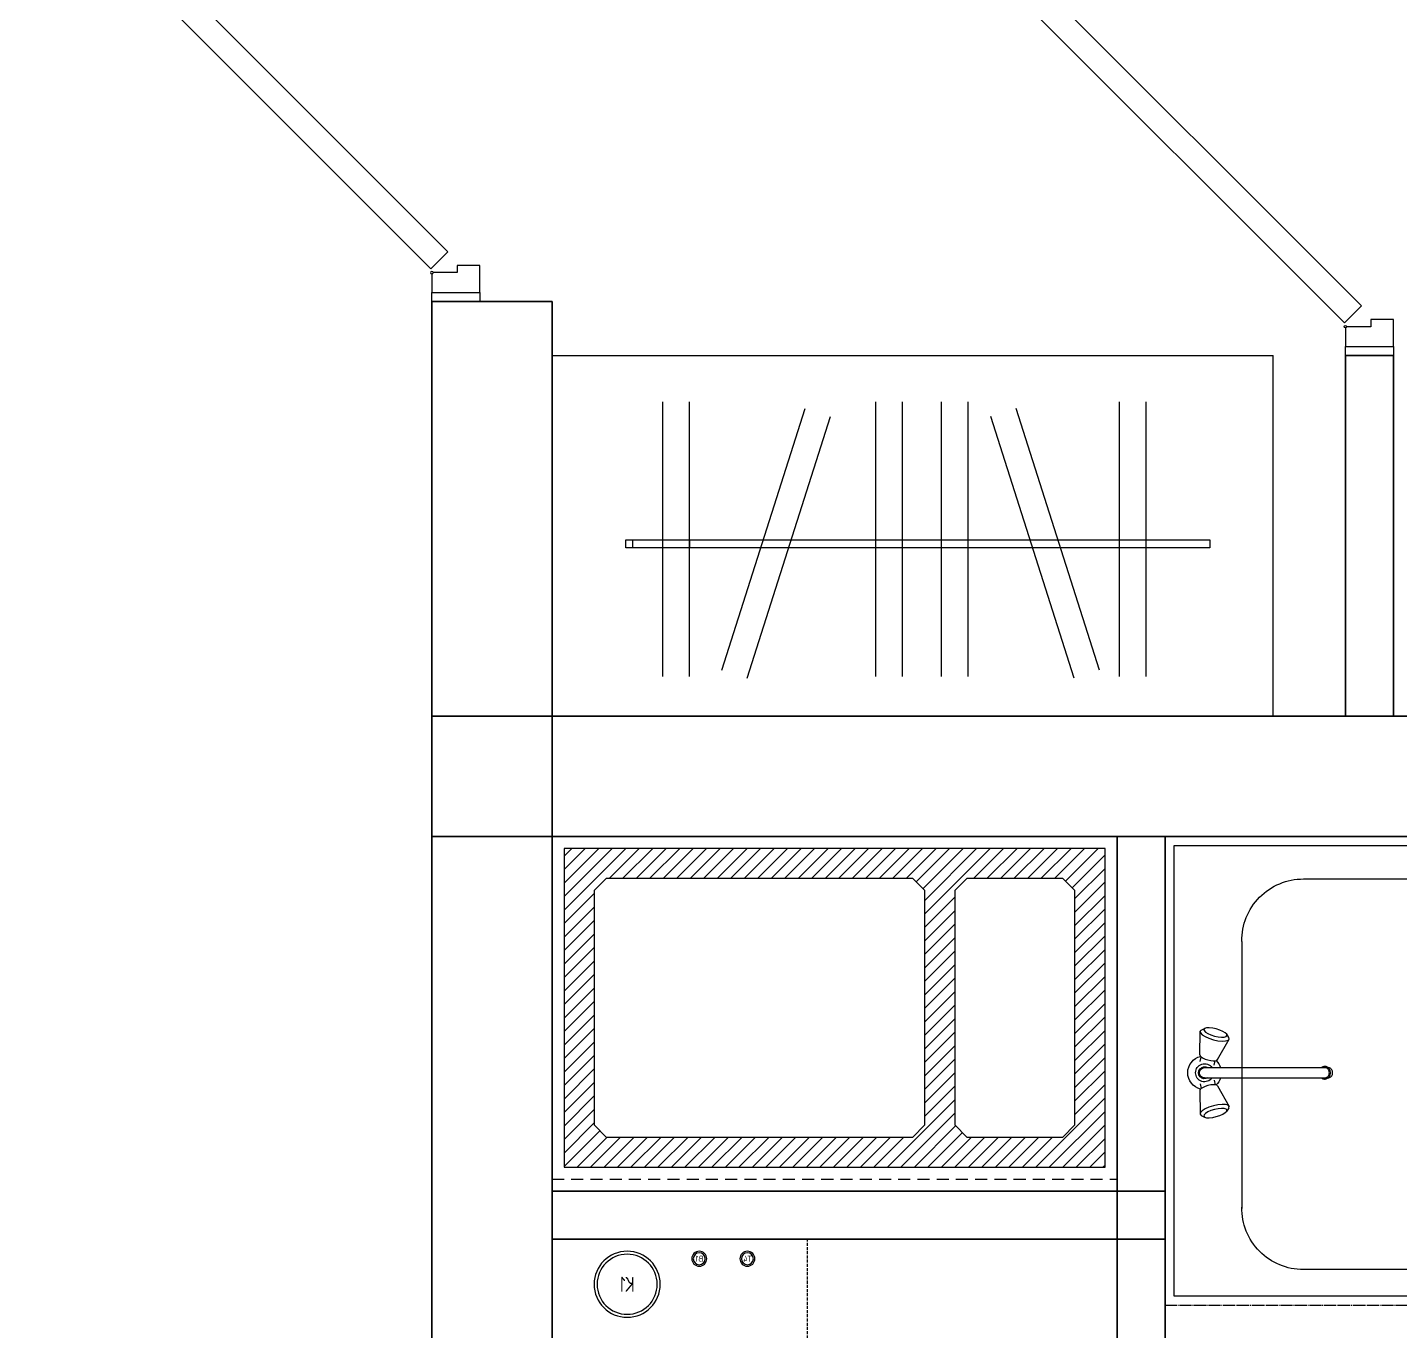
# Model space of a CAD drawing. Header units: millimetres. Extents: x 0 to 145404, y 0 to 194550.
# Drawn here: x 83053 to 85335, y 96874 to 99042 of the extents above; entities that cross this region are included whole.
import ezdxf
from ezdxf.enums import TextEntityAlignment as Align

# ---------------------------------------------------------------- set-up
doc = ezdxf.new("R2010")
doc.units = ezdxf.units.MM
for name, pattern in [('200_ШТРИХ', [320, 200, -120]), ('DASHED', [7, 5, -2, 0]), ('ГОСТ 2.303 5', [24, 20, -1.5, 1, -1.5])]:
    doc.linetypes.add(name, pattern=pattern)
for name, color, linetype, lineweight in [('АР - Вентблок', 36, 'Continuous', 9), ('АР - ВК', 126, 'Continuous', 13), ('АР - Двери', 126, 'Continuous', 9), ('АР - Монолит', 56, 'Continuous', 30), ('АР - Перегородки 80', 32, 'Continuous', 30), ('АР - Сантехника', 150, 'Continuous', 9)]:
    doc.layers.add(name, color=color, linetype=linetype, lineweight=lineweight)
doc.layers.add('АР - мебель', color=7, linetype='Continuous', lineweight=9, true_color=0x787878)
doc.styles.add('GOST-2.304_Type-B', font='GOST Common.ttf')
doc.styles.add('ГОСТ 2.304', font='CS_Gost2304.shx')

# ---------------------------------------------------------------- blocks, each defined once
blk = doc.blocks.new('Стояк ВК')
at = {"layer": 'АР - ВК', "color": 46, "linetype": 'DASHED'}
blk.add_lwpolyline([(0, 200), (425, 200), (425, 0), (0, 0)], close=True, dxfattribs=at)
at = {"layer": 'АР - ВК', "color": 1, "ltscale": 100}
for radius in [12.5, 10]:
    blk.add_circle((100, 167.5), radius, dxfattribs=at)
at = {"layer": 'АР - ВК', "color": 5, "ltscale": 100}
for radius in [12.5, 10]:
    blk.add_circle((180, 167.5), radius, dxfattribs=at)
at = {"layer": 'АР - ВК', "color": 46, "ltscale": 100}
for radius in [55, 50]:
    blk.add_circle((300, 125), radius, dxfattribs=at)
at = {"layer": 'АР - ВК', "color": 1, "ltscale": 100, "style": 'ГОСТ 2.304'}
blk.add_text('Т4', height=10, dxfattribs=at).set_placement((100, 167.5), align=Align.MIDDLE_CENTER)
at = {"layer": 'АР - ВК', "color": 5, "ltscale": 100, "style": 'ГОСТ 2.304'}
blk.add_text('В1', height=10, dxfattribs=at).set_placement((180, 167.5), align=Align.MIDDLE_CENTER)
at = {"layer": 'АР - ВК', "color": 46, "ltscale": 100, "style": 'ГОСТ 2.304'}
blk.add_text('К1', height=25, dxfattribs=at).set_placement((300, 125), align=Align.MIDDLE_CENTER)
blk = doc.blocks.new('Вентблок 900 х 530')
at = {"layer": 'АР - Вентблок', "lineweight": 5}
h = blk.add_hatch(dxfattribs=at)
h.set_pattern_fill('ANSI31', color=256, scale=5)
h.set_pattern_definition([(45, (-3927617.913214789, -709139.5744838442), (-11.22532015133644, 11.22532015133644), [])])
h.paths.add_polyline_path([(-19.99999999999997, 920), (-550, 920), (-550, 20), (-19.99999999999997, 20)])
h.paths.add_polyline_path([(-480, 670), (-500, 690), (-499.9999999999999, 849.9999999997672), (-480, 869.9999999997672), (-90, 869.9999999997672), (-70, 849.9999999997672), (-70, 690), (-89.99999999999999, 670)], flags=16)
h.paths.add_polyline_path([(-90, 620), (-70, 600), (-70, 90), (-90.00000000000004, 70), (-480, 69.99999999976717), (-500, 89.99999999976717), (-500, 600), (-480, 620)], flags=16)
at = {"layer": 'АР - Вентблок', "linetype": '200_ШТРИХ', "lineweight": 5, "ltscale": 0.1}
blk.add_lwpolyline([(-570, 0), (-570, 940), (0, 940), (0, 0)], close=True, dxfattribs=at)
at = {"layer": 'АР - Вентблок', "linetype": 'ByBlock'}
for points in [[(-550, 20), (-550, 920), (-20, 920), (-20, 20)], [(-500, 690), (-500, 849.9999999997672), (-480, 869.9999999997672), (-90, 869.9999999997672), (-70, 849.9999999997672), (-70, 690), (-90, 670), (-480, 670)], [(-500, 89.99999999976717), (-500, 600), (-480, 620), (-90, 620), (-70, 600), (-70, 90), (-90, 70), (-480, 69.99999999976717)]]:
    blk.add_lwpolyline(points, close=True, dxfattribs=at)
blk = doc.blocks.new('Ванна 180х75 (+15)')
at = {"layer": 'АР - Сантехника'}
for p, q in [((764.9999999988358, 1815.000000000524), (14.99999999883585, 1815.000000000058)), ((14.99999999883585, 1815.000000000058), (15, 15.00000000005821)), ((765, 15.00000000052387), (764.9999999988358, 1815.000000000524)), ((318.1868220409378, 1756.495353865903), (318.3623404493555, 1761.123102940153)), ((318.3623404493555, 1761.123102940153), (319.2912665638141, 1764.313010616926)), ((322.1925705801696, 1770.013443472795), (319.2912665638141, 1764.313010616926)), ((319.2912665638141, 1764.313010616926), (320.8826706246473, 1765.752826507203)), ((320.8826706246473, 1765.752826507203), (322.9807749143802, 1765.301611399744)), ((322.1925705801696, 1770.013443472795), (324.1818256557453, 1771.813213335583)), ((322.9807749143802, 1765.301611399744), (325.3802023660392, 1763.003533373587)), ((363.5160181608517, 1772.00001664809), (324.1818256557453, 1771.813213335583)), ((324.1818256557453, 1771.813213335583), (326.8044560179114, 1771.249194451375)), ((325.3802023660392, 1763.003533373587), (327.8460803036578, 1759.083544316934)), ((326.8044560179114, 1771.249194451375), (329.8037403328344, 1768.37659691833)), ((327.8460803036578, 1759.083544316934), (330.1370314136147, 1753.92536007124)), ((329.8037403328344, 1768.37659691833), (332.8860877547413, 1763.476610597689)), ((332.8860877547413, 1763.476610597689), (335.7497766423039, 1757.028880290687)), ((363.5160181608517, 1772.00001664809), (365.0895963781513, 1771.661605317611)), ((365.0895963781513, 1771.661605317611), (366.889166967012, 1769.938046797877)), ((366.889166967012, 1769.938046797877), (368.7385754203424, 1766.998055005446)), ((374.4491029239725, 1771.82369934005), (366.96454541618, 1769.818218200002)), ((368.7385754203424, 1766.998055005446), (370.4567887526937, 1763.129416821117)), ((370.4567887526937, 1763.129416821117), (371.8756162719801, 1758.710821504763)), ((371.8756162719801, 1758.710821504763), (372.8561732550152, 1754.174791952188)), ((384.6205052752048, 1764.403372356726), (384.6205052752048, 1564.320372356626)), ((401.6205052752048, 1764.403372356726), (401.6205052752048, 1564.320372356626)), ((411.791907626437, 1771.82369934005), (419.2764651346952, 1769.81821820006)), ((413.3848372958601, 1754.174791952188), (414.3653942788951, 1758.710821504763)), ((414.3653942788951, 1758.710821504763), (415.7842217981815, 1763.129416821117)), ((415.7842217981815, 1763.129416821117), (417.5024351305328, 1766.998055005504)), ((417.5024351305328, 1766.998055005504), (419.3518435838632, 1769.938046797935)), ((419.3518435838632, 1769.938046797935), (421.1514141727239, 1771.661605317669)), ((421.1514141727239, 1771.661605317669), (422.7249923895579, 1772.000016648148)), ((422.7249923895579, 1772.000016648148), (462.0591848946642, 1771.813213335699)), ((450.4912339085713, 1757.028880290745), (453.3549227961339, 1763.476610597747)), ((453.3549227961339, 1763.476610597747), (456.4372702180408, 1768.376596918388)), ((456.1039791367948, 1753.925360071298), (458.3949302467518, 1759.083544316993)), ((456.4372702180408, 1768.376596918388), (459.4365545329638, 1771.249194451433)), ((458.3949302467518, 1759.083544316993), (460.8608081843704, 1763.003533373645)), ((459.4365545329638, 1771.249194451433), (462.0591848946642, 1771.813213335699)), ((460.8608081843704, 1763.003533373645), (463.2602356364951, 1765.30161139986)), ((462.0591848946642, 1771.813213335699), (464.0484399707057, 1770.013443472912)), ((463.2602356364951, 1765.30161139986), (465.3583399257623, 1765.75282650732)), ((464.0484399707057, 1770.013443472912), (466.9497439865954, 1764.313010617043)), ((465.3583399257623, 1765.75282650732), (466.9497439865954, 1764.313010617043)), ((466.9497439865954, 1764.313010617043), (467.8786701015197, 1761.12310294027)), ((467.8786701015197, 1761.12310294027), (468.0541885099374, 1756.495353866019)), ((318.7818923038431, 1750.882759716827), (318.1868220409378, 1756.495353865903)), ((320.0893016140908, 1744.834720313316), (318.7818923038431, 1750.882759716827)), ((321.981071639806, 1738.943259891588), (320.0893016140908, 1744.834720313316)), ((324.272022749763, 1733.785075645894), (321.981071639806, 1738.943259891588)), ((330.1370314136147, 1753.92536007124), (332.02880143933, 1748.033899649512)), ((332.02880143933, 1748.033899649512), (333.3362107500434, 1741.985860246001)), ((333.3362107500434, 1741.985860246001), (333.9312810129486, 1736.373266096925)), ((333.9312810129486, 1736.373266096925), (333.7557626045309, 1731.745517022442)), ((335.7497766423039, 1757.028880290687), (338.114489174448, 1749.664554763352)), ((371.2805895139463, 1743.022241859522), (337.1227779113688, 1723.516922021052)), ((338.114489174448, 1749.664554763352), (339.7487508123741, 1742.104505509138)), ((339.7487508123741, 1742.104505509138), (340.492588641122, 1735.088762822561)), ((340.492588641122, 1735.088762822561), (340.2731906305999, 1729.304076479748)), ((372.474142559804, 1744.102103777288), (371.2805895139463, 1743.022241859522)), ((373.1708371457644, 1746.494534534693), (372.474142559804, 1744.102103777288)), ((372.8561732550152, 1754.174791952188), (373.3024759520777, 1749.965346340381)), ((373.3024759520777, 1749.965346340381), (373.1708371457644, 1746.494534534693)), ((380.6117314263247, 1748.628342340526), (373.176202498842, 1746.63599836902)), ((384.6205052752048, 1737.749640099297), (384.4680294329301, 1737.773789900413)), ((401.7729811179452, 1737.773789900413), (401.6205052752048, 1737.749640099297)), ((405.6292791245505, 1748.628342340526), (413.0648080520332, 1746.63599836902)), ((412.9385345987976, 1749.965346340381), (413.3848372958601, 1754.174791952188)), ((413.0701734051108, 1746.494534534693), (412.9385345987976, 1749.965346340381)), ((413.7668679910712, 1744.102103777288), (413.0701734051108, 1746.494534534693)), ((414.9604210364632, 1743.022241859522), (413.7668679910712, 1744.102103777288)), ((414.9604210364632, 1743.022241859522), (449.1182326395065, 1723.51692202111)), ((445.7484219097532, 1735.088762822619), (446.4922597385012, 1742.104505509196)), ((445.9678199202754, 1729.304076479806), (445.7484219097532, 1735.088762822619)), ((446.4922597385012, 1742.104505509196), (448.1265213764273, 1749.664554763411)), ((448.1265213764273, 1749.664554763411), (450.4912339085713, 1757.028880290745)), ((452.3097295379266, 1736.373266096984), (452.9047998008318, 1741.985860246059)), ((452.4852479463443, 1731.7455170225), (452.3097295379266, 1736.373266096984)), ((452.9047998008318, 1741.985860246059), (454.2122091115452, 1748.03389964957)), ((454.2122091115452, 1748.03389964957), (456.1039791367948, 1753.925360071298)), ((464.2599389110692, 1738.943259891705), (461.9689878011122, 1733.78507564601)), ((466.1517089363188, 1744.834720313433), (464.2599389110692, 1738.943259891705)), ((467.4591182470322, 1750.882759716944), (466.1517089363188, 1744.834720313433)), ((468.0541885099374, 1756.495353866019), (467.4591182470322, 1750.882759716944)), ((326.7379006873816, 1729.865086589241), (324.272022749763, 1733.785075645894)), ((329.1373281395063, 1727.567008562852), (326.7379006873816, 1729.865086589241)), ((331.2354324287735, 1727.115793455625), (329.1373281395063, 1727.567008562852)), ((334.5001475494355, 1724.08094090526), (329.1373281395063, 1727.567008562852)), ((332.8268364896066, 1728.555609345902), (331.2354324287735, 1727.115793455625)), ((333.7557626045309, 1731.745517022442), (332.8268364896066, 1728.555609345902)), ((337.1227779113688, 1723.516922021052), (334.5001475494355, 1724.08094090526)), ((339.1120329871774, 1725.31669188384), (337.1227779113688, 1723.516922021052)), ((340.2731906305999, 1729.304076479748), (339.1120329871774, 1725.31669188384)), ((447.1289775636978, 1725.316691883898), (445.9678199202754, 1729.304076479806)), ((449.1182326395065, 1723.51692202111), (447.1289775636978, 1725.316691883898)), ((451.7408630014397, 1724.080940905318), (449.1182326395065, 1723.51692202111)), ((451.7408630014397, 1724.080940905318), (457.1036824113689, 1727.56700856291)), ((453.4141740612686, 1728.55560934596), (452.4852479463443, 1731.7455170225)), ((455.0055781221017, 1727.115793455683), (453.4141740612686, 1728.55560934596)), ((457.1036824113689, 1727.56700856291), (455.0055781221017, 1727.115793455683)), ((459.5031098634936, 1729.8650865893), (457.1036824113689, 1727.56700856291)), ((461.9689878011122, 1733.78507564601), (459.5031098634936, 1729.8650865893)), ((174.4894256887492, 1702.373577636783), (618.9015754866414, 1702.379794415727)), ((70.63941931119189, 1599.890296616475), (70.63941931189038, 365.8012135572499)), ((720.6394193118904, 365.8012135576573), (720.6394193111919, 1599.890296626836)), ((15, 15.00000000005821), (765, 15.00000000052387))]:
    blk.add_line(p, q, dxfattribs=at)
at = {"layer": 'АР - Сантехника', "linetype": 'ГОСТ 2.303 5'}
blk.add_lwpolyline([(780, 5.238689482212067e-10), (0, 0), (-1.164153218269348e-09, 1830), (779.9999999988358, 1830.000000000524)], close=True, dxfattribs=at)
at = {"layer": 'АР - Сантехника'}
for points in [[(401.6205052752048, 1569.77250792511), (402.4064914477058, 1568.655136927322), (403.0060150921345, 1567.450723891438), (403.4070377773605, 1566.183453421632), (403.6015069722198, 1564.878772298864), (403.5855177361518, 1563.562878509576), (403.359391133301, 1562.262195190939), (402.9276677835733, 1561.002840053116), (402.2990166889504, 1559.810100937786), (401.4860611576587, 1558.707928036631), (400.5051253312267, 1557.718452972884), (399.3759063929319, 1556.861544397718), (398.1210790495388, 1556.154409028648), (396.765840224456, 1555.611246138404), (395.3374031027779, 1555.242962433316), (393.8644506908022, 1555.056953047228), (392.376559860073, 1555.056953047228), (390.9036074476317, 1555.242962433316), (389.4751703259535, 1555.611246138404), (388.1199315013364, 1556.154409028648), (386.8651041579433, 1556.861544397718), (385.7358852196485, 1557.718452972884), (384.7549493932165, 1558.707928036631), (383.9419938619249, 1559.810100937786), (383.3133427673019, 1561.002840053116), (382.8816194175743, 1562.262195190939), (382.6554928147234, 1563.562878509576), (382.6395035786554, 1564.878772298864), (382.8339727735147, 1566.183453421632), (383.2349954587407, 1567.450723891438), (383.8345191027038, 1568.655136927322), (384.6205052752048, 1569.77250792511)], [(401.6205052752048, 1564.320372356626), (401.5158561705612, 1563.144299629203), (401.2044856636785, 1561.997185715765), (400.6940607312135, 1560.907276367361), (399.9971497277729, 1559.901408769714), (399.1309129153378, 1559.004350721429), (398.1166799198836, 1558.238190768345), (396.9794245231897, 1557.621794311854), (395.7471497277729, 1557.170339078002), (394.4501982280053, 1556.894941393111), (393.1205052752048, 1556.802382462251), (391.7908123224042, 1556.894941393111), (390.4938608231023, 1557.170339078002), (389.2615860276856, 1557.621794311854), (388.1243306309916, 1558.238190768345), (387.1100976355374, 1559.004350721429), (386.2438608231023, 1559.901408769714), (385.5469498196617, 1560.907276367361), (385.0365248867311, 1561.997185715765), (384.7251543803141, 1563.144299629203), (384.6205052752048, 1564.320372356626)], [(401.6205052752048, 1558.868236788141), (401.5158561705612, 1557.682419499208), (401.2044856636785, 1556.525800967414), (400.6940607312135, 1555.426860979816), (399.9971497277729, 1554.412659085647), (399.1309129153378, 1553.508168301836), (398.1166799198836, 1552.735660193081), (396.9794245231897, 1552.114156473021), (395.7471497277729, 1551.65896062582), (394.4501982280053, 1551.381281083974), (393.1205052752048, 1551.287955239473), (391.7908123224042, 1551.381281083974), (390.4938608231023, 1551.65896062582), (389.2615860276856, 1552.114156473021), (388.1243306309916, 1552.735660193081), (387.1100976355374, 1553.508168301836), (386.2438608231023, 1554.412659085647), (385.5469498196617, 1555.426860979816), (385.0365248867311, 1556.525800967414), (384.7251543803141, 1557.682419499208), (384.6205052752048, 1558.868236788141)]]:
    blk.add_lwpolyline(points, dxfattribs=at)
for centre, radius, start, end in [((393.1205052752048, 1764.403372356726), 28.00000000000001, 13.41645926324434, 166.5835407368715), ((393.1205052752048, 1764.403372356726), 15, 304.5181078399733, 235.4818921600267), ((393.1205052752048, 1764.403372356726), 9.999999999999996, 328.2116693909996, 211.7883306090004), ((393.1205052752048, 1764.403372356726), 8.5, 0, 180), ((393.1205052752048, 1764.403372356726), 28.00000000000001, 223.4164592625189, 252.3277617374862), ((393.1205052752048, 1764.403372356726), 28.00000000000001, 287.6722382625137, 316.5835407374811), ((173.1316937743686, 1599.890296616533), 102.4922744631437, 89.24097123977641, 180), ((618.1471448480152, 1599.890296616999), 102.4922744631437, 0, 90.75902876022359)]:
    blk.add_arc(centre, radius, start, end, dxfattribs=at)
blk.add_ellipse((395.6394193118904, 365.8012135574827), major_axis=(325, 2.056958888939453e-10), ratio=0.8359981769373497, start_param=3.141592653589793, end_param=6.283185307179586, dxfattribs=at)
at = {"layer": 'АР - Сантехника', "linetype": 'Continuous', "style": 'GOST-2.304_Type-B'}
blk.add_text('180х75 (+15)', height=100, rotation=90, dxfattribs=at).set_placement((378.0673852507025, 889.3880600047996), align=Align.MIDDLE_CENTER)
blk = doc.blocks.new('Квартира 1К 6300 тип 35')
at = {"layer": 'АР - Монолит'}
for points in [[(0, 6299.999999997672), (0, 6499.999999997672), (-6750.000000000931, 6499.999999998137), (-6750.000000000931, 6299.999999998137)], [(-199.999999997206, 4269.999999998137), (-199.999999997206, 6499.999999997672), (2.793967723846436e-09, 6499.999999997672), (2.793967723846436e-09, 4269.999999998137)]]:
    blk.add_lwpolyline(points, close=True, dxfattribs=at)
at = {"layer": 'АР - Перегородки 80'}
for points in [[(-1219.999999997206, 4319.999999998137), (-1219.999999997206, 6299.999999997672), (-1139.999999997206, 6299.999999997672), (-1139.999999997206, 4319.999999998137)], [(-1219.999999997206, 5629.999999998137), (-1219.999999997206, 5709.999999998137), (-199.999999997206, 5709.999999997672), (-199.999999997206, 5629.999999997672)]]:
    blk.add_lwpolyline(points, close=True, dxfattribs=at)
for name, p, rotation in [('Ванна 180х75 (+15)', (-3049.999999997206, 6299.999999996508), 270), ('Вентблок 900 х 530', (-199.999999997206, 6299.999999997672), 90)]:
    blk.add_blockref(name, p, dxfattribs=dict(rotation=rotation))
at = {"layer": 'АР - ВК'}
blk.add_blockref('Стояк ВК', (-624.999999997206, 5429.999999997672), dxfattribs=at)
blk = doc.blocks.new('Ш03 600х1200')
for p, q in [((0, 599.9999999999418), (-1200, 600)), ((-1200, 0), (-1200, 599.9999999999418)), ((0, 0), (0, 599.9999999999418)), ((-988.4958451850107, 66.00000000011642), (-988.4958451850107, 522.8798797506606)), ((-944.1994058074197, 66.00000000011642), (-944.1994058074197, 522.8798797506606)), ((-911.0693449800601, 76.75411011197139), (-772.2087267512688, 512.0206413615379)), ((-692.0504801062634, 66.00000000005821), (-692.0504801062634, 522.8798797506024)), ((-647.7540407286724, 66.00000000005821), (-647.7540407286724, 522.8798797506024)), ((-583.0131383243715, 66.00000000005821), (-583.0131383242551, 522.8798797506024)), ((-538.7166989467805, 66.00000000005821), (-538.7166989466641, 522.8798797506024)), ((-282.2162157043349, 76.75411011191318), (-421.0768339330098, 512.0206413615379)), ((-228.6417603967711, 66.00000000005821), (-228.6417603966547, 522.8798797506024)), ((-184.3453210191801, 66.00000000005821), (-184.3453210190637, 522.8798797506024)), ((-868.8684112792835, 63.2909850544529), (-730.0077930504922, 498.5575163041358)), ((-324.4171494051116, 63.2909850543947), (-463.2777676337864, 498.5575163041358)), ((-123.0117948460393, 293.3287979650195), (-1094.388193783234, 293.3287979650777)), ((-1094.388193783234, 293.3287979650777), (-1094.388193783234, 280.376568588079)), ((-1094.388193783234, 280.376568588079), (-123.0117948460393, 280.3765685880207)), ((-134.5277445070678, 293.3287979649613), (-228.9041434442624, 293.3287979650195)), ((-228.9041434442624, 293.3287979650195), (-228.9041434442624, 280.3765685880207)), ((-228.9041434442624, 280.3765685880207), (-134.5277445070678, 280.3765685879625)), ((-134.5277445070678, 280.3765685879625), (-134.5277445070678, 293.3287979649613)), ((-123.0117948460393, 280.3765685880207), (-123.0117948460393, 293.3287979650195)), ((0, 0), (-1200, -5.820766091346741e-11))]:
    blk.add_line(p, q)
blk = doc.blocks.new('*U83')
at = {"ltscale": 100}
for p, q in [((15, -37.5), (15, 42.5)), ((15, 42.5), (60, 42.5)), ((60, 42.5), (60, 4.5)), ((1035, 42.5), (990, 42.5)), ((990, 42.5), (990, 4.5)), ((1035, -37.5), (1035, 42.5)), ((60, 4.5), (48, 4.5)), ((48, 4.5), (48, -35.5)), ((990, 4.5), (1002, 4.5)), ((1002, 4.5), (1002, -37.5)), ((46, -37.5), (15, -37.5)), ((1002, -37.5), (1035, -37.5))]:
    blk.add_line(p, q, dxfattribs=at)
for points in [[(15, 42.5), (0, 42.5), (0, -37.5), (15, -37.5)], [(1035, 42.5), (1050, 42.5), (1050, -37.5), (1035, -37.5)], [(54.41421356238425, -38.91421356238425), (82.69848480983637, -10.62994231490302), (754.0345348617185, -681.965992366815), (725.7502636142664, -710.2502636142963)]]:
    blk.add_lwpolyline(points, close=True, dxfattribs=at)
blk.add_circle((48, -37.5), 2, dxfattribs=at)
blk.add_arc((57.91666666666666, -37.5), 950, 315.135047572522, 0, dxfattribs=at)
blk = doc.blocks.new('*U73')
at = {"ltscale": 100}
for p, q in [((-885, -37.5), (-885, 42.5)), ((-885, 42.5), (-840, 42.5)), ((-840, 42.5), (-840, 4.5)), ((-15, 42.5), (-60, 42.5)), ((-60, 42.5), (-60, 4.5)), ((-15, -37.5), (-15, 42.5)), ((-840, 4.5), (-852, 4.5)), ((-852, 4.5), (-852, -37.5)), ((-60, 4.5), (-48, 4.5)), ((-48, 4.5), (-48, -35.5)), ((-852, -37.5), (-885, -37.5)), ((-46, -37.5), (-15, -37.5))]:
    blk.add_line(p, q, dxfattribs=at)
for points in [[(-885, 42.5), (-900, 42.5), (-900, -37.5), (-885, -37.5)], [(-15, 42.5), (0, 42.5), (0, -37.5), (-15, -37.5)], [(-54.41421356238425, -38.91421356238425), (-82.69848480983637, -10.62994231490302), (-647.9685176837365, -575.8999751888329), (-619.6842464362844, -604.1842464363141)]]:
    blk.add_lwpolyline(points, close=True, dxfattribs=at)
blk.add_circle((-48, -37.5), 2, dxfattribs=at)
blk.add_arc((-56.66666666666666, -37.5), 800, 180, 224.864952427478, dxfattribs=at)
blk = doc.blocks.new('Квартира 1К 5450 тип 8')
at = {"layer": 'АР - Монолит'}
for points in [[(-200.0000000037253, 0), (-3.725290298461914e-09, 0), (-3.725290298461914e-09, 890), (-200.0000000037253, 890)], [(-6750.000000007451, 200), (-6750.000000007451, 0), (0, 0), (0, 200)]]:
    blk.add_lwpolyline(points, close=True, dxfattribs=at)
at = {"layer": 'АР - Перегородки 80'}
blk.add_lwpolyline([(-1520, 200), (-1519.999999999069, 799.9999998095445), (-1599.999999999069, 799.9999998095445), (-1600, 200)], close=True, dxfattribs=at)
at = {"layer": 'АР - Двери', "rotation": 89.99999999999999}
blk.add_blockref('*U83', (-37.50000000372529, 890), dxfattribs=at)
at = {"layer": 'АР - Двери', "xscale": -1, "rotation": 90}
blk.add_blockref('*U73', (-1557.499999999069, 799.9999998095445), dxfattribs=at)
at = {"layer": 'АР - мебель'}
blk.add_blockref('Ш03 600х1200', (-200, 199.9999998211861), dxfattribs=at)
blk = doc.blocks.new('V_Section_3')
for name, p in [('Квартира 1К 5450 тип 8', (7150.000000007451, -5649.999999767635)), ('Квартира 1К 6300 тип 35', (7150.000000007451, -11949.99999976531))]:
    blk.add_blockref(name, p)

msp = doc.modelspace()

# ---------------------------------------------------------------- block references
at = {"xscale": -1}
msp.add_blockref('V_Section_3', (90875.46005912624, 103346.113698616, 1.056413898744269e-07), dxfattribs=at)

doc.saveas('drawing.dxf')
